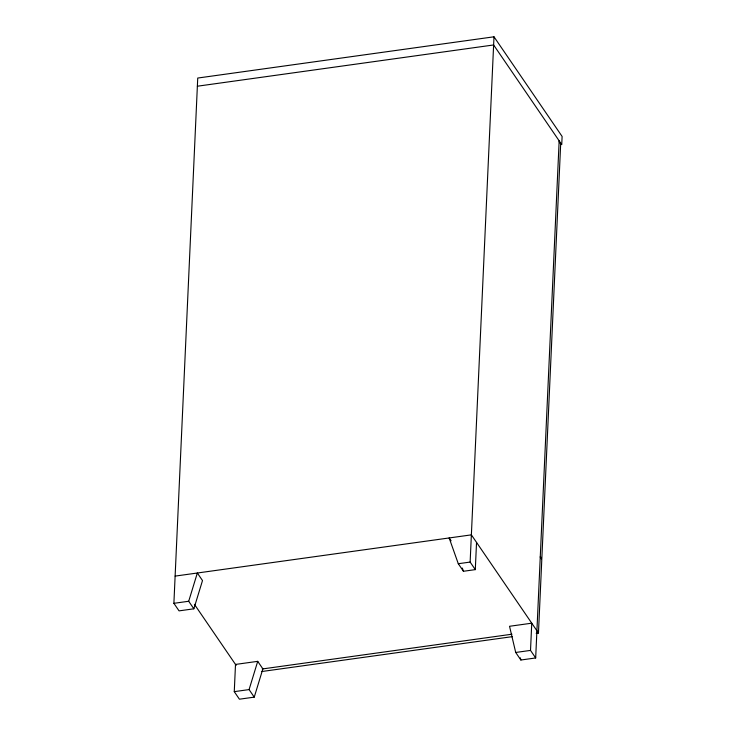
<?xml version="1.0" encoding="UTF-8"?>
<svg xmlns="http://www.w3.org/2000/svg" width="736" height="736" viewBox="0 0 736 736"><rect width="100%" height="100%" fill="white"/><g stroke="black" fill="none" stroke-linecap="round" stroke-linejoin="round"><path stroke-width="1.1" d="M193.862 608.81L188.701 601.257L197.34 573.013L202.501 580.566L193.862 608.81L179.05 610.871L173.889 603.327L197.736 78.044L493.994 36.8L562.111 136.454L561.743 144.615L493.626 44.96L197.368 86.213M234.269 691.647L235.502 664.433L257.72 661.342L262.881 668.886L254.242 697.139L239.421 699.2L234.269 691.647L249.081 689.586L254.242 697.139M451.094 540.785L449.162 537.952L458.289 563.73L463.45 571.274L475.3 569.627L470.138 562.074L493.994 36.8M475.3 569.627L476.542 542.414M535.679 657.956L530.518 650.403L531.751 623.19L509.533 626.281L515.706 652.464L520.867 660.017L535.679 657.956L559.158 140.843M536.204 633.319L538.467 633.006L541.797 559.516L540.252 557.253M249.081 689.586L257.72 661.342M175.122 576.104L471.38 534.86L538.467 633.006M173.889 603.327L188.701 601.257M458.289 563.73L470.138 562.074M262.228 668.978L511.943 634.211M261.427 671.572L512.468 636.622M515.706 652.464L530.518 650.403M559.121 141.662L560.676 143.925L541.834 558.698L540.288 556.434M194.414 604.33L236.164 665.408M462.309 568.054L463.45 571.274M520.352 657.837L520.867 660.017"/></g></svg>
